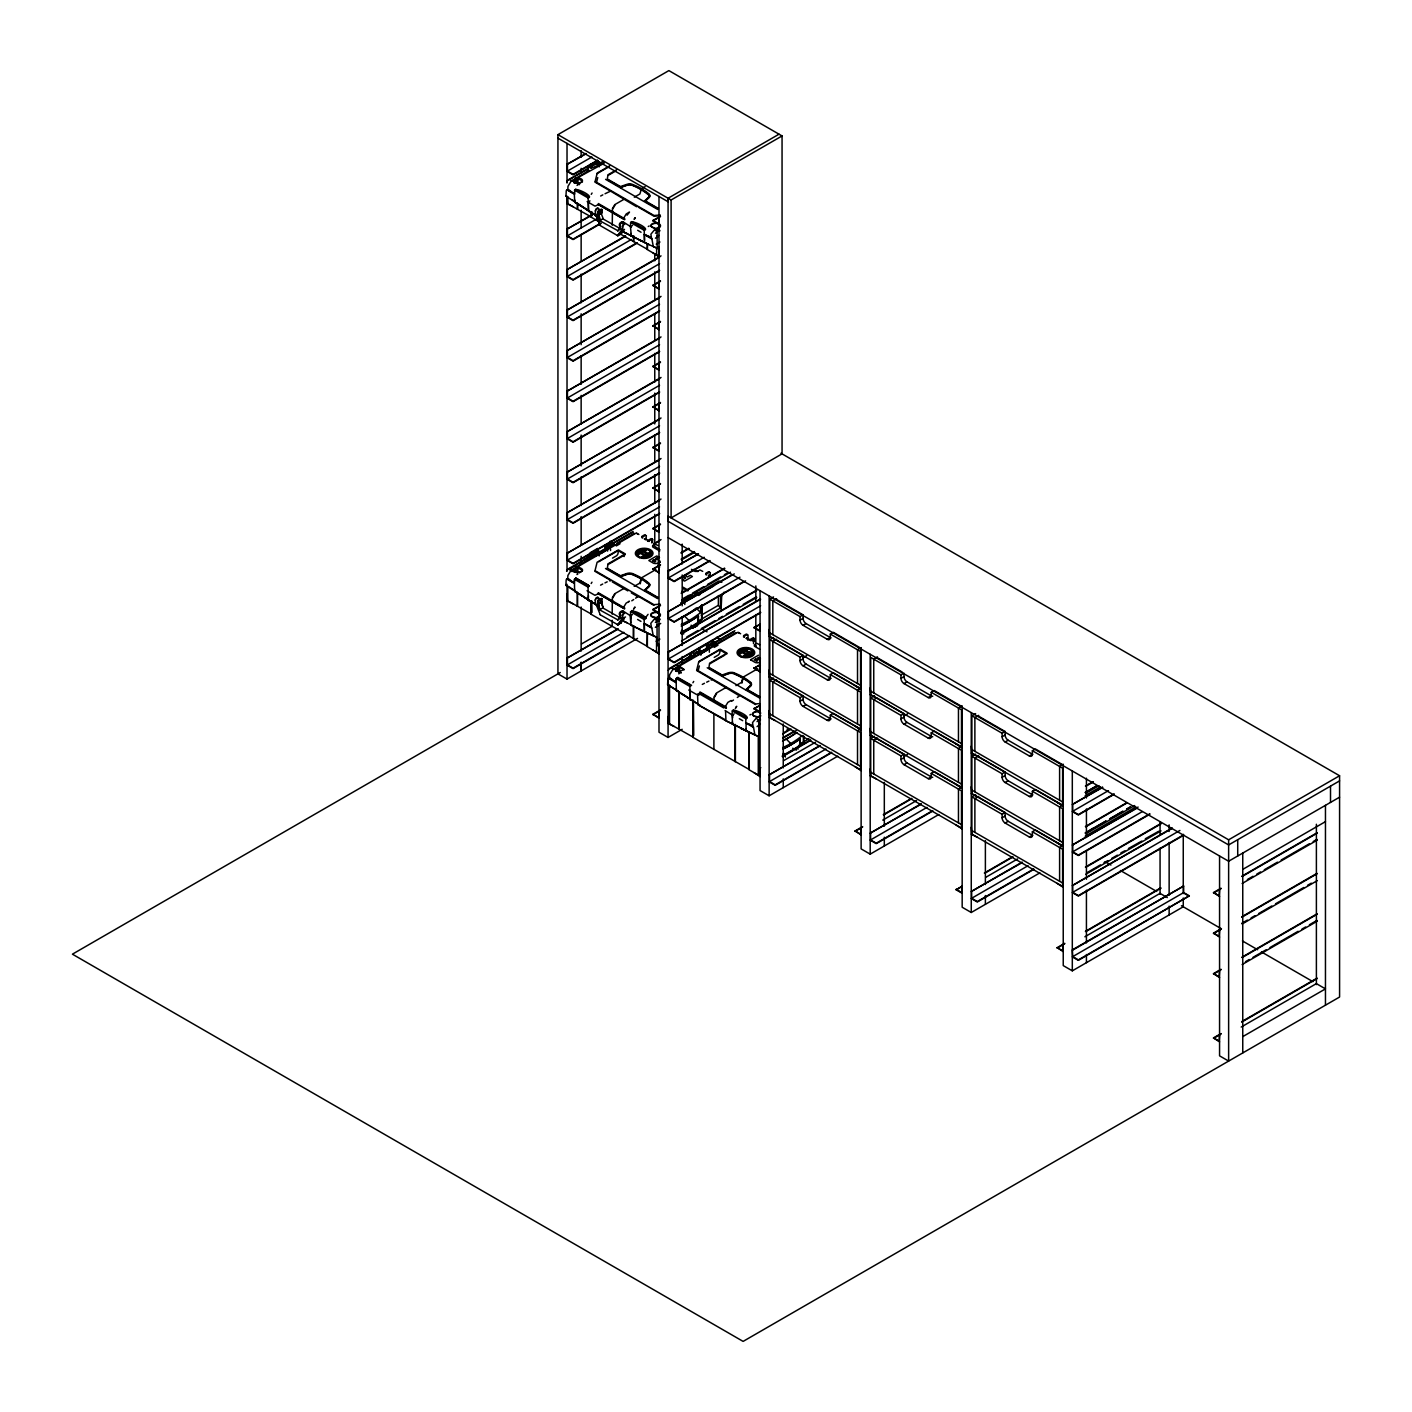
<?xml version="1.0" encoding="UTF-8"?>
<svg xmlns="http://www.w3.org/2000/svg" width="1412" height="1412" viewBox="0 0 1412 1412"><rect width="100%" height="100%" fill="white"/><g stroke="black" fill="none" stroke-linecap="round" stroke-linejoin="round"><path stroke-width="1.5" d="M637.536 638.4L567.024 679.101L557.934 673.859L557.934 134.652L668.882 70.6L782.054 135.94L782.054 453.87L671.106 517.922L671.106 199.992L782.054 135.94M581.144 662.793L581.144 670.947L581.144 662.14M587.745 170.252L588.575 167.587L587.745 170.252L587.657 169.158L576.608 175.529M598.247 551.792L597.647 550.856L592.21 553.998C592.069 558.852 599.129 547.009 599.165 552.198L599.165 555.975M598.335 162.645L597.735 161.709L591.787 165.716L598.335 161.939M599.253 166.81L597.947 161.233M599.165 552.198L597.135 549.515M599.659 162.804L597.241 160.368M599.57 552.427L607.231 548.015L606.313 545.967L604.813 545.103L604.813 548.933L606.825 550.098L606.825 547.768L597.135 553.363L599.165 554.528M607.637 551.086L607.637 547.309C604.001 544.361 610.302 547.98 612.667 543.479M654.762 545.208L654.762 514.339M654.762 503.325L654.762 474.661M654.762 461.442L654.762 434.984M654.762 423.953L654.762 393.101M654.762 382.07L654.762 353.406M654.762 340.186L654.762 313.729M654.762 300.509L654.762 271.845M654.762 260.814L654.762 254.195M659.069 619.074L657.057 620.68L657.057 645.831L659.069 644.666L658.363 643.801M657.145 231.515L655.433 230.527C656.545 228.973 660.692 231.374 657.145 231.515L657.145 248.759L659.157 247.594L658.451 246.712M779.018 134.193L668.07 198.245L668.07 201.739L557.934 138.147M681.502 630.44L681.484 633.9L756.779 590.498M690.133 598.194L689.727 595.176L691.439 594.646M698.375 622.021L698.375 615.985A132.869 76.707 -60 0 1 690.592 620.998L689.021 621.933A132.922 76.742 -60 0 1 681.202 626.063A133.099 76.83 -60 0 0 698.41 615.95L697.899 615.65M700.881 655.239L700.881 651.462C699.152 648.267 700.317 651.885 695.745 652.22M700.881 651.462L698.869 648.779L698.869 652.626L700.881 653.791L707.024 650.244M701.623 604.883L701.623 619.056L697.704 622.763M682.455 631.482A134.564 77.695 -60 0 0 697.775 622.427L702.135 619.338L702.135 605.166M713.784 642.372C710.165 647.296 706.141 643.837 709.353 646.572L709.353 652.22M701.287 651.691L708.948 647.261L708.453 645.002M699.258 620.503L720.491 607.919L718.373 605.307L718.373 595.546M720.491 607.919L720.491 597.558L724.074 592.14M721.002 611.431L721.708 596.288M760.433 720.102L760.256 719.079L758.773 719.943L758.773 768.852L760.786 767.687M783.201 756.903L783.289 753.32M803.357 735.987L803.357 742.059L800.127 745.024L800.11 739.005A132.869 76.707 -60 0 1 792.308 744.018L790.755 744.936M784.172 754.502A134.564 77.695 -60 0 0 799.51 745.448L803.852 742.359L803.852 736.287M567.783 189.949L567.977 186.331L570.801 181.671L576.802 178.212M567.695 579.096L567.889 575.496L570.713 570.836L590.198 557.722A70.653 40.789 -60 0 0 592.122 557.105M656.633 254.99L656.633 248L653.315 246.623L651.797 238.451M656.545 652.062L656.545 637.165L653.226 635.771L651.709 627.599M669.412 678.36L669.623 674.76L672.447 670.1L691.915 656.986A70.653 40.789 -60 0 0 695.798 655.645M758.279 775.082L758.279 736.411L754.943 735.034L753.426 726.862M591.381 212.506L591.381 216.971L577.367 209.223L577.367 203.328L598.441 217.024L565.965 196.18L566.265 190.602L567.483 189.773M583.65 596.976L598.353 606.172L565.877 585.345L566.177 579.767L567.395 578.92M684.555 695.428L700.087 705.435L667.594 684.608L667.894 679.013L669.111 678.184M651.797 542.949L652.909 539.56L651.214 538.59L647.384 540.796L648.39 541.378M710.042 576.59L710.289 572.69L708.595 571.701L705.771 573.343M747.795 640.271L748.06 635.029L746.366 634.041L743.542 635.682M753.478 643.554L753.761 638.312M655.256 561.835L655.839 560.882L654.021 559.823L652.503 560.705L654.533 561.835M574.543 190.126L574.843 194.026M588.274 209.188L588.151 197.98C594.805 196.444 574.896 186.878 574.649 190.179L588.257 198.033M574.543 589.21L574.455 579.273L575.919 578.108L588.186 585.115M566.583 578.92L574.243 583.35L574.543 579.344L588.169 587.198M588.469 595.582L588.274 600.435L588.063 587.145L589.422 585.927L575.919 578.108M612.261 225.179L612.455 208.517L614.855 204.581L624.563 198.968M612.173 614.096L612.367 597.682L614.767 593.728L624.475 588.133M644.437 240.34L644.225 230.35C650.879 228.815 630.97 219.248 630.723 222.549M646.255 632.452L644.437 631.729L644.137 619.515L648.073 614.326M676.277 688.456L676.172 678.537L678.095 677.548M668.317 678.184L675.977 682.614L676.277 678.59L689.886 686.461L689.991 699.699L690.256 696.381M732.351 710.977C732.599 707.659 752.525 717.225 745.871 718.779L745.765 722.909L753.426 727.339M684.485 631.393L695.957 624.369L697.581 625.304L692.939 627.969M600.63 209.594A2.4 1.377 -60 0 0 598.776 210.229A2.4 1.377 -60 0 0 597.735 212.647L599.959 220.819L617.856 230.703A4.677 0.953 -38.5 0 1 619.144 229.821M601.035 602.394L603.295 608.325L601.035 599.835A2.4 1.377 -60 0 0 599.341 598.865A2.4 1.377 -60 0 0 597.647 601.794L599.853 609.966L617.768 619.85A4.677 0.953 -38.5 0 1 620.627 618.209M598.282 212.188L600.418 220.678A4.677 3.707 84.2 0 1 603.277 218.984M658.574 230.915L660.057 230.756M655.433 238.222L658.857 235.416M619.974 613.92L619.921 617.203M655.345 627.369L658.769 624.581M659.58 619.091L657.886 620.38M572.831 180.507C575.372 187.125 589.722 180.083 577.667 177.718L603.983 163.333M587.745 169.687L588.963 170.375L571.666 180.948L569.883 179.412L568.383 180.277M590.41 556.116A70.653 40.789 -60 0 1 588.469 556.734L571.436 568.189M576.696 567.5C563.053 575.69 593.993 572.178 577.579 566.865L636.071 533.101L638.895 534.495M576.661 572.178L577.19 567.783L573.307 570.024M678.413 666.764L674.53 669.006L681.202 673.047M678.395 671.424L678.925 667.046L675.042 669.288M582.45 181.919L577.649 183.789L578.285 178.759L582.503 181.054M680.972 672.147L679.278 672.2L679.931 667.17L684.132 669.641L678.801 671.441M618.35 550.892L618.085 553.063A2.683 1.553 -60 0 1 616.197 555.993L612.49 558.128M624.122 556.557L624.404 554.386M682.914 588.169L682.631 590.34A2.683 1.553 -60 0 1 681.802 592.281M720.085 650.155L719.802 652.326A2.683 1.553 -60 0 1 717.931 655.239L714.225 657.392M639.318 552.886L639.336 552.71A4.942 2.859 0 0 1 642.689 550.627L643.325 550.556M649.026 553.839L649.008 553.981A4.942 2.859 0 0 1 645.655 556.081L645.655 556.063M741.053 652.15L741.071 651.973A4.942 2.859 0 0 1 744.424 649.891L745.059 649.802M750.743 653.085L750.725 653.244A4.942 2.859 0 0 1 747.372 655.345L746.771 655.415M601.124 213.23L603.383 219.16L621.192 229.168M640.254 583.791L641.33 578.514M741.971 683.055L743.047 677.778A63.716 36.783 0 0 0 735.475 674.036L733.887 673.4A4.836 2.789 0 0 0 728.839 673.312L722.309 675.589M617.75 624.916L621.139 622.71L617.379 624.704M596.729 181.619L597.735 177.541M698.358 670.029L699.381 665.952M617.468 235.539L622.233 229.415L622.339 226.855A2.4 1.377 -60 0 1 624.881 223.696M595.405 213.194L600.382 225.673L617.856 235.769L622.71 229.485L622.886 226.397A2.047 1.183 -60 0 1 624.651 224.173M617.75 624.669L622.127 618.58L622.251 616.003A2.4 1.377 -60 0 1 624.386 612.879M624.563 613.337A2.047 1.183 -60 0 0 622.798 615.544L622.621 618.65L618.121 624.881L600.188 614.767M575.461 571.119L575.019 569.901M657.057 620.68L655.345 619.692L656.827 618.827L659.069 620.874L660.057 619.162M659.245 619.18L658.257 620.415M681.996 630.476L681.89 632.488L683.496 633.423M684.096 669.588L679.313 666.129L737.805 632.364L740.629 633.759M758.279 736.411L726.015 720.844L697.952 704.676L697.581 695.551M589.475 165.204L587.445 168.699L567.889 179.995L566.671 181.989M590.604 166.334L596.129 164.057L598.335 165.328L591.204 168.134L588.998 166.845L590.693 163.916M591.204 168.134L592.405 166.069M596.605 555.251L591.116 557.281L588.892 556.01L590.587 553.063L592.811 554.351M591.116 557.281L592.316 555.216M692.109 651.867L689.091 657.11L669.517 668.405L668.317 670.4M678.237 663.94L690.203 655.998A70.653 40.789 -60 0 0 692.145 655.38M698.34 654.515L692.851 656.545L690.627 655.256L692.321 652.326L694.545 653.615M699.981 651.056L694.033 654.48L693.927 653.262M692.851 656.545L694.033 654.48M600.312 609.825L600.329 609.808A4.677 3.707 84.2 0 1 603.189 608.148L621.086 618.315M612.773 208.817L614.944 205.234M623.645 218.225L626.24 213.953L629.505 212.065L627.069 215.189M655.433 233.227L659.139 230.368M566.583 571.136L567.8 569.142L587.357 557.846L590.392 552.604L597.576 548.456M612.667 597.964L614.855 594.381M623.557 607.389L626.151 603.118L629.417 601.23L628.587 601.706M633.564 609.331L634.976 607.001L634.182 608.343M655.345 622.392L659.051 619.533M714.401 697.228L716.572 693.645M725.274 706.653L727.868 702.382L731.151 700.493M735.299 708.595L736.711 706.265L735.899 707.588M757.061 721.638L760.291 718.479M697.952 704.676L725.927 720.138L725.556 711.207M573.978 181.407L575.919 181.213L575.743 182.766M574.684 571.03L575.955 570.483L575.461 572.125M675.607 669.817L677.283 669.853L675.607 671.124M617.803 231.109L620.009 227.685M624.492 229.379L621.121 234.057L617.856 235.769M617.697 620.274L619.921 616.85M624.404 618.527L620.662 623.239M783.854 753.302L783.607 755.508L785.213 756.444M582.344 571.066L579.255 572.884M574.049 570.307L574.966 570.042M630.635 611.714C637.906 607.901 660.816 629.664 631.994 610.496M645.496 618.297L644.137 619.515L630.529 611.661L630.829 625.004L632.541 625.675M658.363 619.674L657.268 619.974M677.195 671.388L677.389 669.57L676.277 671.477M689.797 686.391L691.615 685.35L677.636 677.372M760.309 723.968L757.061 726.633M620.468 186.578L620.539 187.549L627.316 185.201A4.66 2.683 0 0 1 632.152 185.307L633.67 185.925A62.146 35.759 0.1 0 1 647.067 193.744L648.232 194.591A4.66 2.683 0 0 1 648.408 197.38L644.331 201.298L649.096 197.133A5.419 3.124 0 0 0 649.732 195.209L649.661 194.927A5.401 3.159 -1.3 0 0 648.938 193.868L646.325 191.873A62.905 36.324 0 0 0 636.071 185.943L632.558 184.46A5.401 3.195 -0.6 0 0 630.776 183.966L630.282 183.966A5.419 3.124 0 0 0 626.946 184.337L620.468 186.578L607.301 178.989L607.972 174.788L616.673 169.758M647.067 582.874L648.143 583.756A4.66 2.683 0 0 1 648.32 586.545L644.243 590.463L649.008 586.298A5.419 3.124 0 0 0 649.644 584.374L649.626 584.321M735.228 674.407A62.146 35.759 0.1 0 1 748.695 682.155L749.86 683.002A4.66 2.683 0 0 1 750.037 685.808L745.977 689.709L750.725 685.544A5.419 3.124 0 0 0 751.378 683.62L751.29 683.337A5.401 3.159 -1.3 0 0 750.566 682.278L747.954 680.284A62.905 36.324 0 0 0 737.699 674.354L734.205 672.871A5.401 3.195 -0.6 0 0 732.422 672.377L731.91 672.394A5.419 3.124 0 0 0 728.574 672.765L722.097 675.007L708.948 667.399L709.601 663.199L727.021 653.138L720.155 649.185L698.834 661.487L696.751 669.923L755.649 703.917L759.815 703.582M611.643 542.879L613.267 544.644M613.867 544.149L606.719 549.603M698.181 592.846L692.692 597.135M698.781 595.458L699.805 594.611L697.599 593.322M713.36 642.142L715.001 643.907M715.584 643.413L708.453 648.849M610.019 544.22L606.154 547.185M711.754 643.484L707.871 646.431M574.843 182.836L575.108 180.736M658.345 229.45L659.422 229.415M658.68 618.368L658.363 620.609M658.769 618.632L657.992 620.256M808.864 738.652L799.421 744.601L799.421 745.765M760.397 658.91L758.968 659.104M749.666 652.556L751.89 651.197L752.384 652.873A6.495 3.759 0 0 1 745.465 656.368L743.489 656.05L745.801 654.727L742.253 652.679L739.923 654.038L739.411 652.344A6.495 3.759 0 0 1 746.33 648.885L748.36 649.167L746.083 650.491L749.666 652.556L746.083 650.455M585.821 153.484L567.024 164.357L586.227 153.731M567.43 164.586L567.43 171.099L591.875 156.997M567.43 171.099L573.078 174.364L597.523 160.244M567.024 171.329L573.078 174.823L597.523 160.721M591.787 165.716L597.735 162.292M599.659 163.28L602.712 161.515M603.842 162.715L599.253 165.38L597.241 164.216M573.413 180.877L577.296 178.636L576.767 183.013L579.573 184.637M609.631 165.892L597.205 173.076L595.123 181.495L654.021 215.506L660.269 214.995M577.049 185.413L577.967 184.884M597.064 173.623L609.366 166.528M608.113 175.406L615.703 171.011M592.069 193.02L591.257 194.344M587.957 202.057L589.969 200.892M598.617 204.511L595.017 206.134L587.145 201.581M588.363 201.863L588.769 211.041M589.581 216.071L567.024 229.097L591.875 215.224M599.782 210.211L601.989 209.523L601.989 212.877L597.735 215.189M592.087 215.277L591.787 211.571M601.989 209.523L600.294 210.512A2.047 1.183 -60 0 0 598.847 213.018A2.047 1.183 -60 0 0 600.294 213.865M591.081 212.4L591.381 216.971M645.107 186.649L641.489 188.731L639.901 193.956L634.306 197.203M599.782 213.565L601.989 212.877M567.43 229.326L567.43 235.857L597.505 218.489M612.773 211.482L612.261 212.594M567.43 235.857L573.078 239.122L599.394 223.926M567.024 236.086L573.078 239.581L601.283 223.29M632.541 225.461L630.511 226.626L630.617 222.496L644.225 230.35M625.304 235.98L567.024 269.621L625.71 236.21M658.998 224.437L652.944 220.484L660.463 216.142M652.944 220.943L660.463 216.601M631.323 235.61L630.423 226.573M648.267 226.52L649.167 225.991M567.43 269.868L567.43 276.381L631.358 239.475M644.437 234.198L644.543 242.564L646.343 243.305M619.321 233.439L647.455 249.342L647.455 243.746L647.155 249.518L658.592 256.119L658.998 249.836M656.103 228.62L659.986 226.379M660.498 226.679L656.598 228.815M567.43 276.381L573.078 279.647L637.006 242.74M567.024 276.611L573.078 280.105L637.006 243.199M644.437 242.511L639.495 239.722M656.209 244.17L659.969 241.999M661.045 255.872L567.024 310.163L659.563 257.196M567.43 310.393L567.43 316.906L659.563 263.709M567.43 316.906L573.078 320.171L659.563 270.239M567.024 317.153L573.078 320.63L659.563 270.698M658.998 289.195L652.944 285.242L660.463 280.9M652.944 285.701L660.463 281.359M661.045 296.396L567.024 350.688L659.563 297.72M567.43 350.917L567.43 357.448L659.563 304.251M567.43 357.448L573.078 360.695L659.563 310.764M567.024 357.677L573.078 361.172L659.563 311.222M658.998 329.72L652.944 325.766L660.463 321.424M652.944 326.225L660.463 321.883M661.045 336.938L567.024 391.212L659.563 338.245M567.43 391.442L567.43 397.972L659.563 344.775M567.43 397.972L573.078 401.237L659.563 351.288M567.024 398.202L573.078 401.696L659.563 351.747M658.998 370.244L652.944 366.29L660.463 361.949M652.944 366.749L660.463 362.407M661.045 377.463L567.024 431.737L659.563 378.787M567.43 431.966L567.43 438.497L659.563 385.3M567.43 438.497L573.078 441.762L659.563 391.812M567.024 438.726L573.078 442.221L659.563 392.289M658.998 410.786L652.944 406.815L660.463 402.473M652.944 407.291L660.463 402.95M661.045 417.987L567.024 472.261L659.563 419.311M567.43 472.508L567.43 479.021L659.563 425.824M567.43 479.021L573.078 482.286L659.563 432.354M567.024 479.25L573.078 482.745L659.563 432.813M658.998 451.31L652.944 447.339L660.463 442.997M652.944 447.816L660.463 443.474M661.045 458.512L567.024 512.803L659.563 459.835M567.43 513.033L567.43 519.545L659.563 466.348M567.43 519.545L573.078 522.811L659.563 472.879M567.024 519.793L573.078 523.287L659.563 473.338M658.998 491.835L652.944 487.881L660.463 483.539M652.944 488.34L660.463 483.998M661.045 499.036L567.024 553.327L659.563 500.36M567.43 553.557L567.43 560.087L659.563 506.89M567.43 560.087L573.078 563.335L659.563 513.403M567.024 560.317L573.078 563.812L659.563 513.862M607.937 544.926L611.555 542.826M591.699 554.881L597.647 551.439M606.119 546.55L612.067 543.126M633.141 531.406L613.179 542.949L610.16 541.202M568.295 569.442L569.777 568.577L571.578 570.095L569.777 568.577M613.373 543.408L632.435 532.395L634.164 533.401L617.009 543.302M570.007 570.43L571.507 569.565M600.7 553.645L606.825 550.098M571.825 571.595L573.519 570.607L577.561 572.937L578.196 567.906L582.468 570.448M616.267 545.932L620.062 543.744M658.998 532.359L652.944 528.406L660.463 524.064M652.944 528.865L660.463 524.523M641.825 536.419L644.649 534.795L646.343 535.766L646.131 538.449M598.723 561.764L618.05 550.609L625.11 554.687L608.025 564.553M576.961 574.56L577.879 574.031M645.531 535.307L641.701 537.513L642.707 538.096M644.702 539.243L645.708 538.66M649.291 540.725L652.115 539.102M652.909 542.12L651.832 541.731M653.509 543.92L661.045 539.578M653.915 544.149L659.563 540.884M637.765 553.786L644.913 549.656M574.649 589.157L574.755 591.504L581.797 595.758M646.625 549.886L644.366 551.227L647.949 553.292L650.155 551.951L650.65 553.61A6.495 3.759 0 0 1 643.748 557.087L641.754 556.805L644.066 555.463L640.536 553.416L638.206 554.775L637.694 553.098A6.495 3.759 0 0 1 644.596 549.603L646.625 549.921M591.981 582.185L591.169 583.509M645.107 554.881L646.767 553.928L643.219 551.88L641.56 552.833L645.107 554.881L646.784 553.91M643.448 557.069L650.579 552.957M658.345 559.823L655.627 558.905L657.074 558.075L658.345 559.858M652.503 560.74L654.021 559.858M655.627 558.923L657.074 558.093M598.529 593.675L594.929 595.299L587.039 590.745M567.024 593.852L567.43 600.612L591.293 614.043L591.293 601.671L590.993 614.22L647.367 646.414L647.367 632.894L647.067 646.59L658.592 653.244L658.998 646.961M601.9 602.042L601.9 598.688L599.676 599.359A2.047 1.183 -60 0 0 598.229 601.883A2.047 1.183 -60 0 0 599.676 602.712L601.9 602.042L597.647 604.354M658.998 572.884L652.944 568.93L660.463 564.588M681.149 552.639L688.685 548.297M601.9 598.688L600.206 599.659A2.047 1.183 -60 0 0 598.759 602.183A2.047 1.183 -60 0 0 600.206 603.012M652.944 569.389L660.463 565.047M681.149 553.116L689.091 548.527M655.892 569.513L641.401 577.896L639.812 583.121L634.2 586.351M681.166 559.17L694.333 551.562M681.572 559.858L694.722 552.268M591.999 612.349L591.699 600.753M612.667 600.647L612.173 601.759M698.163 553.769L668.07 571.136L698.569 553.998M668.476 571.383L668.476 577.896L704.2 557.263M668.476 577.896L674.124 581.162L709.848 560.529M619.921 614.661A2.4 1.377 -60 0 1 621.386 611.873L622.957 610.849L620.75 611.52A2.047 1.183 -60 0 0 619.286 614.043A2.047 1.183 -60 0 0 620.75 614.873M668.07 578.126L674.124 581.62L709.848 561.005M687.909 573.943L685.014 575.637L687.397 577.014L690.292 575.319L692.409 576.555L684.502 581.126L682.384 579.873L685.473 578.09L683.108 576.714L685.473 578.108M625.516 616.973L622.127 618.58M581.462 643.978L611.537 626.61M632.435 614.626L630.317 615.72L630.74 622.921M709.477 572.213L705.647 574.437L706.653 575.019M709.353 575.408L708.33 575.99L709.654 576.749M708.647 576.167L709.654 575.584M617.785 628.834L567.024 658.133L618.191 629.064M658.998 613.426L652.944 609.454L660.463 605.113M681.166 593.164L724.409 568.206M652.944 609.931L660.463 605.589M681.572 593.411L724.815 568.436M630.829 625.004L644.349 631.676L644.349 623.363M567.43 658.38L567.43 664.893L623.839 632.329M683.037 598.6L688.685 595.352M692.445 593.181L703.723 586.668M707.483 584.497L720.649 576.89M724.409 574.719L728.168 572.548M681.572 600.382L730.463 572.16M682.473 600.294L690.133 595.864M694.616 594.223L697.581 592.493M560.264 672.518L72.418 954.177L743.118 1341.4L1339.582 997.031L1339.582 775.753L780.924 453.217M680.937 602.818L718.973 580.967L721.797 582.362M656.015 617.785L659.898 615.544M681.166 603.259L684.785 601.177L684.785 604.442M698.693 593.146L693.257 596.288L691.651 595.352M656.527 618.068L660.41 615.826M732.016 574.755L668.07 611.678L734.293 573.907M700.423 593.658L713.766 585.962M567.43 664.893L573.078 668.158L629.487 635.594M567.024 665.123L573.078 668.617L629.487 636.053M668.476 611.908L668.476 618.421L739.941 577.173M657.357 625.392L660.71 623.451M668.476 618.421L674.124 621.686L743.7 581.515M668.07 618.65L674.124 622.145L745.589 580.897M656.121 641.242L659.881 639.071M701.217 615.208L718.373 605.307M684.379 630.635L680.76 632.735L682.261 631.27L683.69 634.006M681.149 633.706L756.373 590.269M694.492 627.316L697.581 625.534M686.797 636.971L698.093 630.44M701.852 628.269L715.001 620.68M718.761 618.509L722.538 616.338M726.298 614.167L739.447 606.56M743.206 604.389L756.373 596.799M681.572 640.924L756.779 597.488M760.221 599.006L668.07 652.203L760.627 599.235M769.787 636.388L769.787 599.112L773.547 596.941M668.476 652.432L668.476 658.945L760.627 605.766M776.582 598.688L772.823 600.859L772.823 634.641M668.476 658.945L674.124 662.21L760.627 612.278M668.07 659.192L674.124 662.687L760.627 612.737M698.869 648.779L706.529 644.349L708.453 645.584M707.853 645.231L713.289 642.089M693.433 654.127L699.381 650.703M734.875 630.67L714.913 642.195L711.877 640.448M708.453 646.167L714.401 642.725M670.029 668.688L671.512 667.841L673.295 669.359M714.701 642.901L734.169 631.658M698.869 652.626L708.948 647.261M735.881 632.647L716.413 643.89L711.666 641.154M714.19 647.384L717.984 645.196M760.062 631.235L754.008 627.74L760.062 624.245M754.008 627.74L759.656 624.492M698.693 662.034L719.785 649.873L726.845 653.95M678.695 673.824L679.613 673.295M747.266 634.553L743.418 636.777L744.442 637.359M746.418 638.506L747.425 637.924M749.119 640.06L752.949 637.853L754.643 638.824C756.479 642.46 752.155 640.571 754.643 641.383M709.742 663.817L724.938 655.044M753.832 638.365L751.007 639.989L753.832 641.383M769.787 599.112L800.039 616.585L803.075 614.838L803.075 618.332A4.271 2.471 60 0 0 806.093 623.574L830.309 637.553A4.271 2.471 60 0 0 831.086 637.889M739.5 653.05L746.648 648.92M676.366 688.403L676.472 690.75L683.514 695.022M693.698 681.431L692.904 682.773M860.561 648.037L833.327 632.311L830.309 634.059L830.309 637.553L827.273 639.301L803.075 625.322A4.271 2.471 60 0 1 800.039 620.08L803.075 618.332M769.787 676.913L769.787 639.654L773.547 637.483M746.842 654.144L748.501 653.191L744.954 651.144L743.294 652.097L746.842 654.144L748.519 653.174M745.183 656.333L752.314 652.22M776.582 639.23L772.823 641.401L772.823 675.165M689.991 690.239L690.097 699.752L691.915 700.476L682.225 694.139M803.075 625.322L806.093 623.574M658.998 718.231L652.944 714.278L660.463 709.936M652.944 714.737L660.463 710.395M750.566 659.792L758.473 655.203M756.744 661.116L757.662 660.269L755.755 659.086L754.22 659.986L756.744 661.098M700.264 692.921L696.645 694.545L688.774 690.009M698.075 695.392L700.087 694.245L723.862 707.977M760.062 671.759L754.008 668.264L760.062 664.77M754.008 668.264L759.656 665.017M757.626 668.776L743.118 677.142L741.529 682.384L735.934 685.614M726.209 687.379L716.484 692.992L714.101 696.928L713.89 701.005L714.401 699.911M769.787 639.654L800.039 657.11L803.075 655.362L803.075 658.857A4.271 2.471 60 0 0 806.093 664.099L830.309 678.078A4.271 2.471 60 0 0 831.086 678.413M668.07 716.484L668.476 723.244L693.027 737.064L693.027 700.934M802.898 657.798L806.658 655.627M858.743 687.52L833.327 672.836L830.309 674.583L830.309 678.078L827.273 679.825L803.075 665.846A4.271 2.471 60 0 1 800.039 660.604L803.075 658.857M658.998 196.497L658.998 732.21L668.07 737.452L682.19 729.298M769.787 717.437L769.787 680.178L773.547 678.007M776.582 679.754L772.823 681.925L772.823 715.69M803.075 665.846L806.093 664.099M693.733 735.37L693.416 700.246M692.71 700.811L693.027 737.064M734.169 713.89L732.157 715.037L732.246 710.907L745.871 718.779M760.062 712.283L754.008 708.806L760.062 705.312M754.008 708.806L759.656 705.541M861.302 647.614L857.525 649.785L857.525 683.549M732.351 721.867L732.952 724.038M749.896 714.931L750.813 714.401M746.065 722.609L746.065 728.751M757.75 717.031L760.327 715.549M758.244 717.331L760.839 715.831M769.787 680.178L800.039 697.652L803.075 695.904L803.075 699.399A4.271 2.471 60 0 0 806.093 704.623L830.309 718.602A4.271 2.471 60 0 0 831.086 718.937M745.96 728.592L746.171 730.975L741.123 728.133M860.561 729.086L833.327 713.36L830.309 715.107L830.309 718.602L827.273 720.349L803.075 706.371A4.271 2.471 60 0 1 800.039 701.146L803.075 699.399M877.505 656.968L873.746 659.139L873.746 692.904M803.075 706.371L806.093 704.623M783.589 732.74L788.425 729.951L787.013 729.139M861.302 688.138L857.525 690.309L857.525 724.074M782.742 733.922L791.091 729.104M692.71 737.223L749.101 769.434L749.101 732.157L748.784 769.611L759.656 775.876L760.062 769.593M782.76 737.77L793.985 731.275M783.254 738.052L796.368 730.481M870.71 694.651L870.71 657.392L900.98 674.865L903.998 673.118L903.998 676.613A4.271 2.471 60 0 0 907.016 681.837L931.232 695.816A4.271 2.471 60 0 0 932.75 696.222M961.484 706.3L934.25 690.574L931.232 692.321L931.232 695.816L928.196 697.563L903.998 683.584A4.271 2.471 60 0 1 900.98 678.36L903.998 676.613M870.71 735.193L870.71 697.916L874.469 695.745M903.998 683.584L907.016 681.837M786.113 753.655L782.477 755.755L783.995 754.29L785.407 757.026M782.213 756.338L810.417 740.047M782.619 756.567L810.823 740.276M783.572 760.662L815.536 742.218M819.913 745.518L769.134 774.835L820.301 745.748M769.54 775.064L769.54 781.577L825.949 749.013M861.302 728.663L857.525 730.834L857.525 764.616M769.54 781.577L775.188 784.843L831.597 752.278M769.134 781.824L775.188 785.319L831.597 752.737M870.71 697.916L900.98 715.39L903.998 713.642L903.998 717.137A4.271 2.471 60 0 0 907.016 722.379L931.232 736.34A4.271 2.471 60 0 0 932.75 736.746M903.821 716.06L907.581 713.89M961.484 746.824L934.25 731.116L931.232 732.863L931.232 736.34L928.196 738.088L903.998 724.127A4.271 2.471 60 0 1 900.98 718.885L903.998 717.137M760.062 590.71L760.062 790.561L769.134 795.786L837.757 756.179M870.71 775.717L870.71 738.441L874.469 736.27M877.505 738.017L873.746 740.188L873.746 773.97M903.998 724.127L907.016 722.379M962.225 705.876L958.466 708.047L958.466 741.829M870.71 738.441L900.98 755.914L903.998 754.167L903.998 757.662A4.271 2.471 60 0 0 907.016 762.904L931.232 776.882A4.271 2.471 60 0 0 932.75 777.288M971.862 753.055L971.862 715.778L975.621 713.607M903.821 756.603L907.581 754.432M961.484 787.349L934.25 771.64L931.232 773.388L931.232 776.882L928.196 778.63L903.998 764.651A4.271 2.471 60 0 1 900.98 759.409L903.998 757.662M978.64 715.355L974.88 717.525L974.88 751.308M903.998 764.651L907.016 762.904M962.225 746.401L958.466 748.572L958.466 782.354M971.862 715.778L1002.114 733.252L1005.132 731.504L1005.132 734.999A4.271 2.471 60 0 0 1008.168 740.241L1032.366 754.22A4.271 2.471 60 0 0 1032.772 754.414M1062.618 764.686L1035.402 748.978L1032.366 750.725L1032.366 754.22L1029.348 755.967L1005.132 741.988A4.271 2.471 60 0 1 1002.114 736.746L1005.132 734.999M971.862 793.579L971.862 756.303L975.621 754.132M978.64 755.879L974.88 758.05L974.88 791.832M1005.132 741.988L1008.168 740.241M861.126 834.916L855.072 830.962L862.591 826.62M883.277 814.671L911.481 798.398M855.072 831.421L862.591 827.079M883.683 814.9L911.887 798.627M882.765 820.107L916.582 800.569M920.959 803.869L870.198 833.168L921.365 804.099M870.604 833.415L870.604 839.928L927.013 807.364M962.225 786.925L958.466 789.096L958.466 822.878M870.604 839.928L876.252 843.193L932.661 810.629M870.198 840.158L876.252 843.652L932.661 811.088M971.862 756.303L1002.114 773.776L1005.132 772.029L1005.132 775.523A4.271 2.471 60 0 0 1008.168 780.765L1032.366 794.744A4.271 2.471 60 0 0 1032.772 794.938M1062.618 805.228L1035.402 789.502L1032.366 791.25L1032.366 794.744L1029.348 796.492L1005.132 782.513A4.271 2.471 60 0 1 1002.114 777.271L1005.132 775.523M861.126 649.061L861.126 848.894L870.198 854.136L938.821 814.512M971.862 834.104L971.862 796.845L975.621 794.674M978.64 796.421L974.88 798.592L974.88 832.356M1005.132 782.513L1008.168 780.765M1063.36 764.263L1059.6 766.434L1059.6 800.216M971.862 796.845L1002.114 814.3L1005.132 812.553L1005.132 816.048A4.271 2.471 60 0 0 1008.168 821.29L1032.366 835.269A4.271 2.471 60 0 0 1032.772 835.463M1062.618 845.753L1035.402 830.027L1032.366 831.774L1032.366 835.269L1029.348 837.016L1005.132 823.037A4.271 2.471 60 0 1 1002.114 817.795L1005.132 816.048M1005.132 823.037L1008.168 821.29M1085.404 786.025L1092.923 781.683M1085.793 786.255L1093.329 781.913M1063.36 804.805L1059.6 806.976L1059.6 840.74M1085.193 792.432L1096.471 785.919M1085.404 792.538L1096.683 786.025M1085.793 793.244L1098.96 785.637M1085.193 795.68L1100.23 786.996M1102.401 787.155L1072.308 804.522L1102.807 787.384M1072.714 804.752L1072.714 811.282L1108.438 790.649M1072.714 811.282L1078.362 814.547L1114.086 793.915M1072.308 811.512L1078.362 815.006L1114.086 794.374M962.172 893.266L956.118 889.772L962.172 886.277M984.341 873.022L1012.545 856.731M956.118 889.772L961.766 886.524M984.746 873.251L1012.951 856.96M985.7 877.364L1017.646 858.92M1022.023 862.202L971.262 891.519L1022.429 862.45M1085.404 826.549L1126.758 802.669M1085.793 826.779L1127.164 802.898M971.65 891.749L971.65 898.279L1028.06 865.715M1063.36 845.329L1059.6 847.5L1059.6 881.264M1085.193 832.956L1093.453 827.962M1094.6 827.52L1105.878 821.007M1109.638 818.836L1122.805 811.247M1126.564 809.076L1130.324 806.905M1085.404 833.08L1106.073 821.131M1109.832 818.96L1122.999 811.353M1126.758 809.182L1130.518 807.011M1085.793 833.768L1134.683 805.546M1085.193 836.222L1135.954 806.905M1138.125 807.064L1072.308 845.047L1136.642 808.37M971.65 898.279L977.298 901.544L1033.708 868.962M971.262 898.509L977.298 902.003L1033.708 869.439M1072.714 845.294L1072.714 851.807L1142.29 811.635M962.172 707.394L962.172 907.245L971.262 912.487L1039.885 872.863M1072.714 851.807L1078.362 855.072L1149.809 813.806M1072.308 852.036L1078.362 855.531L1149.809 814.283M1085.404 867.074L1160.611 823.655M1085.793 867.321L1161.017 823.884M1087.275 872.51L1100.442 864.921M1103.99 862.626L1107.961 860.579M1111.721 858.408L1117.369 855.142M1120.916 852.848L1124.887 850.801M1128.435 848.506L1141.814 841.04M1145.361 838.746L1158.722 831.262M1085.793 874.293L1161.017 830.874M1171.978 828.05L1072.308 885.589L1172.384 828.279M1072.714 885.818L1072.714 892.331L1179.902 830.45M1072.714 892.331L1078.362 895.596L1183.662 834.81M1072.308 892.56L1078.362 896.055L1183.662 835.269M1339.582 780.889L1228.634 844.941L668.07 521.293L668.07 516.174L1228.634 839.805L1339.582 775.753M1063.236 951.617L1057.182 947.646L1064.701 943.304M1085.387 931.373L1160.611 887.936M1057.182 948.123L1064.701 943.781M1085.793 931.602L1161.017 888.166M1084.875 936.791L1160.064 893.39L1167.318 897.573M1072.714 950.099L1183.662 886.048L1183.662 892.578L1072.714 956.63L1072.308 949.87L1183.662 886.048M1339.582 797.18L1228.634 861.232L668.07 537.601M1072.714 956.63L1078.362 959.878L1189.31 895.826L1078.362 960.354L1072.308 956.859M1242.754 869.386L1325.462 821.643M1063.236 765.745L1063.236 965.596L1072.308 970.838L1183.256 906.786L1183.256 897.997M1219.562 896.532L1213.508 892.56L1221.027 888.219M1241.713 876.287L1316.937 832.851M1213.508 893.037L1221.027 888.695M1242.119 876.517L1317.343 833.08M1247.361 879.552L1253.009 876.287M1256.768 874.116L1260.528 871.945M1264.287 869.774L1277.454 862.167M1281.213 859.996L1309.418 843.723M1313.178 841.552L1316.937 839.381M1242.119 883.506L1317.343 840.069M1219.562 937.056L1213.508 933.103L1221.027 928.761M1241.713 916.812L1316.937 873.375M1213.508 933.561L1221.027 929.22M1241.713 917.271L1317.343 873.622M1241.73 923.324L1247.361 920.077M1251.12 917.906L1254.88 915.735M1258.639 913.564L1271.806 905.957M1275.565 903.786L1303.77 887.495M1307.53 885.324L1311.289 883.153M1242.119 924.03L1317.343 880.611M1219.562 977.581L1213.508 973.627L1221.027 969.285M1241.73 957.336L1316.937 913.917M1213.508 974.086L1221.027 969.744M1242.119 957.565L1317.343 914.146M1245.49 961.678L1249.249 959.507M1253.009 957.336L1266.176 949.746M1269.935 947.576L1298.14 931.285M1301.899 929.114L1305.659 926.943M1309.418 924.772L1316.937 920.43M1242.119 964.555L1317.343 921.136M1219.562 1041.862L1213.508 1037.908L1221.027 1033.566M1241.713 1021.617L1316.937 978.198M1213.508 1038.367L1221.027 1034.025M1241.713 1022.094L1317.343 978.428M1241.201 1027.053L1316.39 983.634L1325.462 988.877L1242.754 1036.62M565.965 196.18L567.889 196.762L567.889 203.752M565.877 585.345L567.8 585.909L567.8 600.824M667.594 684.608L679.296 691.862L679.296 729.139M594.399 553.963L596.04 553.204L598.247 554.492L596.04 555.569M594.328 554.581L596.04 553.786L597.753 554.775M697.775 654.833L699.981 653.738L697.757 652.468L694.174 654.038M636.565 206.717L610.637 191.167L609.596 191.608A136.276 78.684 0 0 0 605.042 193.762M609.507 580.773L610.531 580.897M711.224 680.037L712.266 679.578L738.211 695.128M575.549 181.177L574.56 182.889M620.662 187.178L627.193 184.901A4.836 2.789 0 0 1 632.258 184.972L633.847 185.625A63.716 36.783 0 0 1 647.896 193.726L649.008 194.644A4.836 2.789 0 0 1 649.132 197.556L645.213 201.334L658.416 208.958M590.516 555.481L592.44 554.775M607.213 568.153L620.362 575.743L626.857 573.501A5.419 3.124 0 0 1 630.193 573.131L630.67 573.184A5.401 3.195 -0.6 0 1 632.523 573.572L635.982 575.108A62.905 36.324 0 0 1 646.219 581.02L648.796 583.05A5.401 3.159 -1.3 0 1 649.573 584.074L649.626 584.303M575.249 180.86L574.278 182.889M574.137 182.766L575.319 181.036M658.168 215.824L653.968 216.177L638.295 207.14M660.181 604.142L653.933 604.671L595.017 570.66L597.117 562.241L618.421 549.921L625.287 553.892L607.884 563.935L607.372 568.701L620.574 576.325L627.105 574.049A4.836 2.789 0 0 1 632.17 574.137L633.759 574.772A63.716 36.783 0 0 1 647.808 582.891L648.902 583.809A4.836 2.789 0 0 1 649.043 586.721L645.107 590.498L658.327 598.123M651.497 238.275L650.897 234.198L655.733 228.373C643.643 226.061 658.027 218.931 660.569 225.585M698.41 571.419L695.004 571.401L691.474 569.354M651.409 627.44L650.791 623.363L655.627 617.538C643.537 615.05 657.957 608.184 660.481 614.732M753.125 726.686L752.525 722.609L757.361 716.802C746.577 715.566 757.185 708.665 760.08 713.448M599.853 609.966L598.176 601.335A2.047 1.183 -60 0 1 600.982 599.712L601.035 600.135M746.33 648.885L747.989 649.061M792.838 748.148L793.05 750.054M648.337 549.709L644.613 548.968A7.572 4.377 0 0 0 636.6 553.469A7.572 4.377 0 0 0 645.055 557.687A7.572 4.377 0 0 0 651.603 552.463L648.337 549.692M590.34 211.853L588.451 211.341M594.911 215.418L597.435 216.407M725.503 720.508L736.429 725.927M632.629 236.528L630.811 235.804L630.723 233.457M590.181 601.23L588.363 600.506L588.274 598.158M732.457 724.215L735.281 725.468M576.555 203.01L574.737 202.269L574.331 194.203L566.671 189.773M574.649 591.434L576.467 592.157M575.161 591.063L577.579 592.616L577.579 606.119M676.383 690.68L678.201 691.421M746.171 730.975L747.989 731.716M627.087 233.527L623.875 232.097L634.782 237.516L633.441 236.845L633.441 241.593M633.582 575.09L632.064 574.472A4.66 2.683 0 0 0 627.21 574.366L620.433 576.714L620.362 575.743M735.317 674.336L733.781 673.718A4.66 2.683 0 0 0 728.945 673.612L722.167 675.977L722.097 675.007M691.174 625.145L691.315 627.052L693.01 628.022M646.431 243.482L656.633 248M656.545 637.165L640.924 629.911M653.226 635.771L639.001 629.117M754.943 735.034L740.718 728.38M639.089 239.952L649.273 244.629M657.957 545.509L655.133 544.114L652.644 545.544L652.644 546.938L659.704 551.015M702.735 571.366L699.911 569.954L697.422 571.401L693.839 569.354M759.691 644.755L756.867 643.36L754.379 644.807L754.379 646.202L759.674 649.255M632.135 236.051L642.195 241.223M641.03 240.746L624.369 232.433M631.641 625.428L642.107 630.387M733.781 724.462L743.842 729.651M756.885 716.749C746.136 715.46 757.714 707.694 760.768 713.166M626.999 622.674L623.786 621.245L634.694 626.681M557.934 134.652L671.106 199.992M645.213 200.875L658.363 208.464M607.46 179.536L618.774 186.084M605.589 179.342L657.745 209.47M658.998 217.448L658.592 223.749L652.944 220.484M594.964 182.113L610.637 191.167M576.484 177.594L574.772 176.588L569.883 179.412M659.792 225.796C658.38 220.078 645.302 225.726 653.756 227.72M573.607 181.46L577.649 183.789M656.915 229.679L658.627 230.668M575.549 189.226L589.069 197.027M631.623 221.596L645.143 229.397M657.039 235.998L658.151 236.651M598.317 203.522L624.792 218.807M598.317 204.334L624.792 219.619M598.441 204.616L624.351 219.584M572.884 192.914L568.542 189.596M637.677 230.297L641.048 232.256M646.343 235.327L650.685 237.022M631.34 227.103L623.451 222.09M644.137 234.498L651.797 238.91M567.024 196.727L567.43 203.487L577.367 209.223M591.081 217.148L599.906 222.231M567.024 203.716L573.078 206.734M658.998 256.825L652.944 252.854M599.906 225.161L595.529 214.006M658.998 282.206L658.592 288.489L652.944 285.242M658.998 322.73L658.592 329.031L652.944 325.766M658.998 363.255L658.592 369.556L652.944 366.29M658.998 403.797L658.592 410.08L652.944 406.815M658.998 444.321L658.592 450.604L652.944 447.339M658.998 484.845L658.592 491.129L652.944 487.881M658.998 525.37L658.592 531.671L652.944 528.406M775.841 599.112L803.075 614.838M876.764 657.392L902.18 672.059M977.898 715.778L1005.132 731.504M830.309 634.059L860.561 651.532L860.561 688.791L769.54 636.247L769.134 629.487M931.232 692.321L961.484 709.795L961.484 747.054M1032.366 750.725L1062.618 768.181L1062.618 805.458M709.389 574.737L710.289 575.249M636.671 533.207L637.783 533.86M709.195 574.861L710.077 575.372M645.708 539.825L644.402 539.066L645.408 538.484L649.096 541.467M659.969 549.815L653.615 545.562M659.528 557.581L656.756 555.94L648.849 560.529L653.244 563.088A2.1 1.218 0 0 0 654.462 563.423A2.895 1.677 0 0 0 657.604 563.053A2.895 1.677 0 0 0 658.239 561.252A2.877 1.659 0 0 0 660.075 561.111M658.998 565.894L658.592 572.195L652.944 568.93M861.126 682.596L860.72 688.88M870.198 687.838L870.604 694.58L961.766 747.23L962.172 740.947M971.262 746.171L971.65 752.931L1062.83 805.581L1063.236 799.28M1219.562 889.542L1219.156 895.826L1213.508 892.56M769.787 632.894L860.561 685.297M870.71 691.156L961.484 743.577M971.862 749.56L1062.618 801.963M609.949 541.89L614.679 544.644M696.981 592.157L700.387 594.117M775.841 639.654L803.075 655.362M903.998 713.642L876.764 697.916L873.746 699.664L873.746 733.446M977.898 756.303L1005.132 772.029M754.008 627.281L759.656 630.529L759.656 624.016M769.134 636.477L775.188 639.512M861.126 689.585L855.072 685.614M870.198 694.828L876.252 697.846M962.172 747.919L956.118 743.965M971.262 753.161L977.298 756.197M1063.236 806.27L1057.182 802.316M682.984 587.198L688.121 590.163M682.596 587.869L687.891 590.94M830.309 674.583L860.561 692.057L860.561 729.316L769.54 676.772L769.134 670.012M931.232 732.863L961.484 750.319L961.484 787.596M1032.366 791.25L1062.618 808.723L1062.618 845.982M690.644 594.646L692.145 595.529L684.485 599.941L682.967 599.535M596.04 549.921L598.247 551.209M682.561 599.888L684.785 601.177M738.405 632.47L739.517 633.123M747.425 639.089L746.118 638.33L747.125 637.747L750.831 640.713M1183.662 892.578L1189.31 895.826M1183.256 892.808L1189.31 896.302M588.469 556.734L590.198 557.722M645.125 590.039L658.274 597.629M605.501 568.506L657.657 598.617M697.899 621.704L698.41 615.95M760.415 658.292L758.791 657.339L757.344 658.186L758.968 659.122M755.755 659.104L757.573 660.163M701.27 628.516L706.988 631.817M716.519 637.306L720.332 639.512M1105.225 861.726L1110.944 865.026M1120.457 870.533L1156.657 891.431M1181.438 905.727L1221.451 928.831M1242.401 940.922L1257.651 949.729M1261.463 951.935L1312.913 981.64M658.998 606.436L658.592 612.72L652.944 609.454M693.133 626.222L694.616 627.087M861.126 723.12L860.72 729.404M870.198 728.363L870.604 735.122L961.766 787.755L962.172 781.471M971.262 786.713L971.65 793.456L1062.83 846.106L1063.236 839.805M1219.562 930.067L1219.156 936.35L1213.508 933.103M750.566 659.775L754.979 662.334A2.1 1.218 0 0 0 756.197 662.687A2.895 1.677 0 0 0 759.338 662.316A2.895 1.677 0 0 0 759.956 660.498M594.876 571.278L610.531 580.314M638.206 596.288L653.88 605.342M612.261 581.903L627.828 590.887M631.288 592.881L638.206 596.87M769.787 673.418L860.561 725.821M870.71 731.698L961.484 784.101M971.862 790.085L1062.618 842.487M775.841 680.178L803.075 695.904M876.764 738.441L903.998 754.167M977.898 796.845L1005.132 812.553M754.008 667.805L759.656 671.071L759.656 664.54M769.134 677.001L775.188 680.037M861.126 730.11L855.072 726.156M870.198 735.352L876.252 738.37M962.172 788.461L956.118 784.49M971.262 793.703L977.298 796.721M1063.236 846.794L1057.182 842.84M574.684 565.753L576.396 566.741M659.686 614.961C657.568 608.837 643.925 615.844 655.009 617.662M830.309 715.107L860.561 732.581L860.561 769.858M931.232 773.388L961.484 790.844L961.484 828.12M1032.366 831.774L1062.618 849.247L1062.618 886.507M575.461 578.373L588.98 586.174M631.535 610.761L645.055 618.562M656.951 625.163L658.063 625.798M697.757 649.185L699.981 650.473M598.229 592.687L624.704 607.972M598.229 593.499L624.704 608.784M598.353 593.781L624.263 608.731M697.757 653.05L699.469 654.038M572.795 582.079L568.454 578.761M637.589 619.462L640.96 621.404M646.255 624.475L650.985 627.21L644.807 623.645M631.252 616.267L623.363 611.237M644.048 623.645L651.709 628.075M690.203 655.998L691.915 656.986M746.842 689.285L760.009 696.893M709.089 667.964L720.42 674.495M760.062 697.387L746.842 689.762L750.778 685.985A4.836 2.789 0 0 0 750.637 683.055L749.525 682.155A63.716 36.783 0 0 0 744.777 678.819M707.218 667.77L759.374 697.881M689.285 657.568L691.015 658.557M769.134 710.536L769.54 717.296L860.72 769.946L861.126 763.645M870.198 768.887L870.604 775.647L961.766 828.279L962.172 821.996M971.262 827.238L971.65 833.998L1062.83 886.63L1063.236 880.347M1219.562 970.591L1219.156 976.892L1213.508 973.627M696.593 670.523L712.266 679.578M739.941 695.551L755.596 704.588M769.787 713.942L860.561 766.363M870.71 772.223L961.484 824.626M971.862 830.609L1062.618 883.012M754.008 708.33L759.656 711.595L759.656 705.065M567.024 600.841L573.078 603.877M658.998 653.95L652.944 649.979M769.134 717.525L775.188 720.561M861.126 770.634L855.072 766.681M870.198 775.876L876.252 778.912M962.172 828.985L956.118 825.032M971.262 834.227L977.298 837.245M1063.236 887.336L1057.182 883.365M678.113 666.005L676.401 665.017L671.512 667.841M799.616 738.67L800.127 745.024M675.254 669.87L679.278 672.2M757.061 718.955L758.773 719.943M677.178 677.636L690.697 685.438M733.269 710.007L746.771 717.808M699.964 691.933L726.439 707.218M796.686 748.201L798.151 749.048M699.964 692.762L726.439 708.047M700.087 693.027L725.98 707.994M794.868 749.242L796.35 750.107M674.53 681.325L670.188 678.007M739.306 718.708L742.694 720.667M747.972 723.738L752.314 725.433M732.969 715.513L725.097 710.501M658.998 711.242L658.592 717.525L652.944 714.278M861.126 827.944L860.72 834.227L855.072 830.962M1063.236 944.628L1062.83 950.911L1057.182 947.646M1219.562 1034.89L1219.156 1041.173L1213.508 1037.908M956.118 889.313L961.766 892.578L961.766 886.048M668.07 723.473L674.124 726.492M760.062 776.582L754.008 772.611M580.597 205.711L587.939 210.529M580.508 594.876L590.251 601.018M581.885 206.611L574.843 202.34L574.737 199.992M579.326 593.799L582.838 596.164M572.301 199.851L575.249 201.898M569.265 586.951L573.696 590.039M689.021 620.503L684.555 616.091A84.102 48.555 -60 0 1 680.796 618.121M790.755 743.524L786.29 739.111A84.102 48.555 -60 0 1 782.53 741.141M684.732 616.179L686.479 614.944A84.243 48.643 -60 0 0 694.016 609.772L696.187 608.078L700.617 612.526A86.52 49.95 -60 0 1 681.272 624.404M786.449 739.2L788.196 737.964A84.243 48.643 -60 0 0 795.733 732.793M755.349 644.825L756.355 645.99M600.294 614.838L595.299 602.359M658.539 619.815L656.827 618.827M622.904 223.555L622.868 223.149A2.047 1.183 -60 0 0 620.062 224.755L620.009 228.038M601.124 210.988L601.071 210.564A2.047 1.183 -60 0 0 598.794 210.988A2.047 1.183 -60 0 0 598.953 213.671M598.3 209.347L598.247 208.941A2.047 1.183 -60 0 0 595.458 210.547L595.405 213.406M598.211 598.511L598.158 598.088A2.047 1.183 -60 0 0 595.352 599.712L595.299 602.571M732.563 714.843L732.687 717.896M732.051 714.984L732.457 722.185M690.062 691.792L690.203 694.845M630.829 615.579L630.97 618.632M1330.51 786.131L1330.51 802.422M1325.462 805.334L1325.462 1005.185M1316.39 824.255L1316.39 984.57M1242.754 853.095L1242.754 1052.928M1237.724 839.699L1237.724 856.007M1228.634 839.805L1228.634 1061.083L1219.562 1055.841L1219.562 856.007M1183.256 834.298L1183.256 893.602M1169.136 824.89L1169.136 831.474M1169.136 842.452L1169.136 895.173M1169.136 906.151L1169.136 914.923M1160.064 821.837L1160.064 835.021M1160.064 848.206L1160.064 894.308M1086.428 778.206L1086.428 797.974M1086.428 808.952L1086.428 837.492M1086.428 850.677L1086.428 879.235M1086.428 890.213L1086.428 942.916M1086.428 954.53L1086.428 962.684M1072.308 770.987L1072.308 970.838M1002.114 733.252L1002.114 736.746M1002.114 773.776L1002.114 777.271M1002.114 814.3L1002.114 817.795M985.382 840.652L985.382 884.565M985.382 895.543L985.382 904.333M971.262 712.636L971.262 912.487M900.98 674.865L900.98 678.36M900.98 715.39L900.98 718.885M900.98 755.914L900.98 759.409M884.318 782.301L884.318 826.214M884.318 837.21L884.318 845.982M870.198 654.285L870.198 854.136M800.039 616.585L800.039 620.08M800.039 657.11L800.039 660.604M800.039 697.652L800.039 701.146M783.254 723.95L783.254 767.881M783.254 778.859L783.254 787.649M769.134 595.952L769.134 795.786M755.826 585.927L755.826 601.353M755.826 614.573L755.826 643.237M752.702 726.474L746.524 722.909M735.387 724.48L735.387 761.509M735.07 725.256L735.07 761.686M713.89 714.225L713.89 749.454M708.559 647.031L708.559 649.361M706.529 644.349L706.529 648.196M700.617 606.013L700.617 612.526M682.19 544.114L682.19 563.953M682.19 574.966L682.19 605.836M682.19 616.867L682.19 645.513M682.19 656.545L682.19 663.163M678.995 691.739L678.995 729.316M675.977 682.173L669.8 678.607M669.517 685.173L669.517 723.844M668.07 198.245L668.07 737.452M659.157 247.594L659.157 251.16M652.026 539.049L652.026 541.608M651.073 238.063L644.896 234.498M633.741 235.786L633.741 241.417M633.653 626.134L633.653 638.489M633.353 626.01L633.353 638.665M612.173 620.274L612.173 626.451M610.549 549.233L610.549 550.503M601.477 209.223L601.477 212.577M601.371 598.388L601.371 601.741M601.124 213.441L601.124 210.688A2.4 1.377 -60 0 0 600.894 209.841M581.144 150.66L581.144 157.279M581.144 168.31L581.144 172.705M581.144 210.194L581.144 227.826M581.144 234.445L581.144 260.902M581.144 274.122L581.144 302.786M581.144 313.799L581.144 344.669M581.144 355.7L581.144 384.346M581.144 395.378L581.144 424.041M581.144 435.055L581.144 465.925M581.144 476.938L581.144 505.602M581.144 516.633L581.144 545.297M581.144 556.31L581.144 562.929M581.144 607.019L581.144 651.108M577.667 203.416L577.667 209.047M577.279 592.493L577.279 606.295M574.331 193.762L568.171 190.196M574.243 582.909L568.083 579.344M567.024 143.389L567.024 183.066M567.024 196.303L567.024 571.083M567.024 584.303L567.024 679.101M830.309 637.553A4.271 2.471 60 0 1 827.273 639.301M1032.366 754.22A4.271 2.471 60 0 1 1029.348 755.967M931.232 695.816A4.271 2.471 60 0 1 928.196 697.563M931.232 736.34A4.271 2.471 60 0 1 928.196 738.088M830.309 678.078A4.271 2.471 60 0 1 827.273 679.825M1032.366 794.744A4.271 2.471 60 0 1 1029.348 796.492M830.309 718.602A4.271 2.471 60 0 1 827.273 720.349M931.232 776.882A4.271 2.471 60 0 1 928.196 778.63M633.494 575.143A62.146 35.759 0.1 0 1 646.978 582.891M637.412 596.888A136.276 78.684 0 0 1 635.594 598.211M633.706 599.518A136.276 78.684 0 0 1 631.782 600.806M600.577 585.15A136.276 78.684 0 0 1 602.73 584.021M604.954 582.909A136.276 78.684 0 0 1 607.195 581.832M659.739 566.971A4.907 2.842 0 0 1 658.168 565.594A6.389 3.689 0 0 1 659.192 562.806A6.548 3.777 0 0 1 660.163 562.17A6.548 3.777 0 0 0 659.192 562.841M595.299 600.453A2.4 1.377 -60 0 1 596.994 597.523A2.4 1.377 -60 0 1 598.688 598.494M621.386 611.873A2.4 1.377 -60 0 1 623.239 612.226M620.645 615.403A2.047 1.183 -60 0 1 620.345 612.949A2.047 1.183 -60 0 1 622.621 611.978M697.016 608.343A92.451 53.374 -60 0 1 681.025 617.556M787.119 746.366A133.099 76.83 -60 0 1 783.978 747.989M800.127 738.953A133.099 76.83 -60 0 1 782.936 749.048A132.922 76.742 -60 0 0 790.755 744.936M802.351 735.546A86.52 49.95 -60 0 1 782.989 747.425M797.145 732.475A92.451 53.374 -60 0 1 782.76 740.576M713.572 644.984A70.653 40.789 -60 0 1 711.613 646.519M739.147 696.151A136.276 78.684 0 0 1 737.311 697.475M733.499 700.052A136.276 78.684 0 0 1 731.54 701.305M702.293 684.414A136.276 78.684 0 0 1 704.464 683.284M706.671 682.173A136.276 78.684 0 0 1 708.93 681.096M760.38 665.529A4.907 2.842 0 0 1 759.903 664.875A6.389 3.689 0 0 1 760.309 662.722A6.389 3.689 0 0 0 759.903 664.84M600.665 196.003A136.276 78.684 0 0 1 602.818 194.874M595.405 211.288A2.4 1.377 -60 0 1 597.1 208.358A2.4 1.377 -60 0 1 598.794 209.329M619.727 229.485A4.677 0.953 -38.5 0 1 620.503 229.132M599.676 213.477A2.047 1.183 -60 0 1 599.306 213.636M620.009 225.496A2.4 1.377 -60 0 1 621.704 222.566A2.4 1.377 -60 0 1 623.398 223.537M620.45 225.885A2.047 1.183 -60 0 1 620.839 222.355L623.045 221.684L621.351 222.672A2.047 1.183 -60 0 0 620.627 226.22M1032.366 835.269A4.271 2.471 60 0 1 1029.348 837.016M635.082 217.854L634.27 219.178L635.082 217.854M748.289 648.461L746.348 648.232A7.572 4.377 0 0 0 738.317 652.75A7.572 4.377 0 0 0 746.771 656.968A7.572 4.377 0 0 0 753.32 651.744L748.289 648.443M639.336 557.616A8.843 5.101 0 0 0 652.997 553.628A8.843 5.101 0 0 0 640.183 548.791A8.843 5.101 0 0 0 639.336 557.616M741.053 656.898A8.843 5.101 0 0 0 754.732 652.909A8.843 5.101 0 0 0 741.918 648.073A8.843 5.101 0 0 0 741.053 656.898"/></g></svg>
